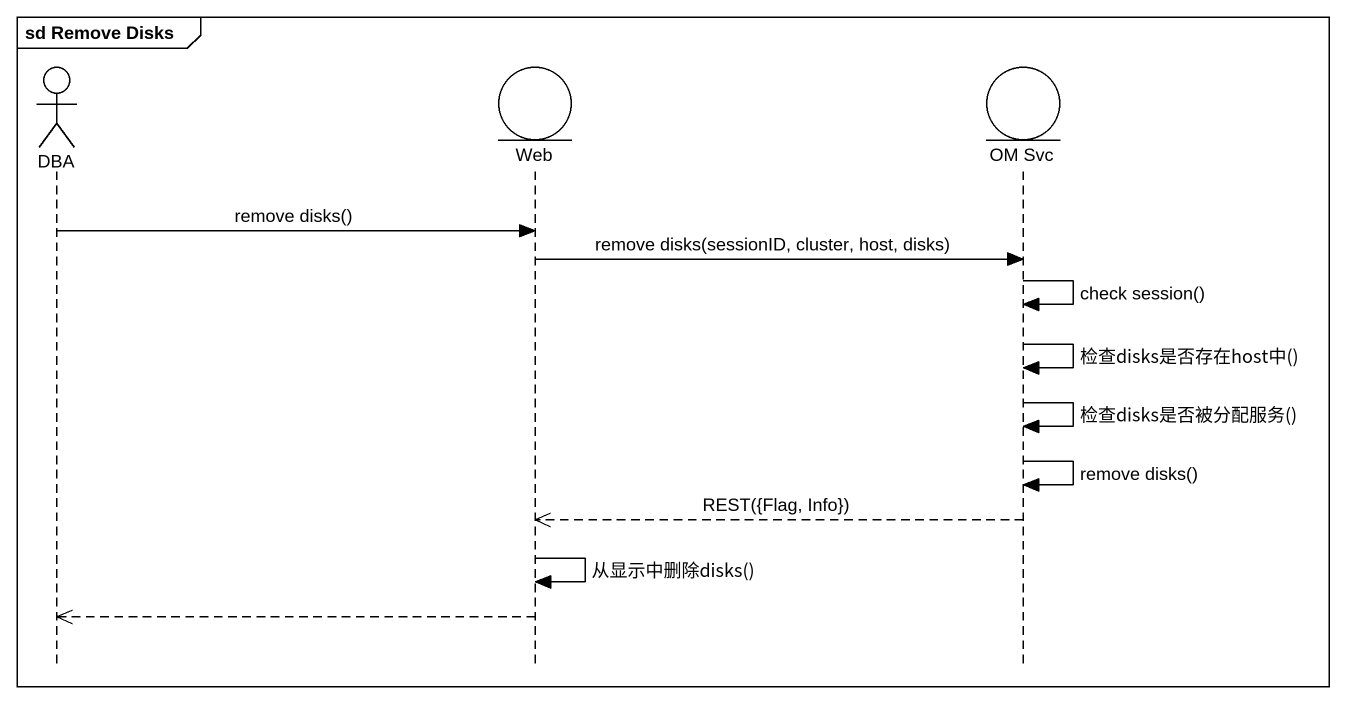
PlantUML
@startuml
mainframe sd Remove Disks
hide footbox
actor DBA
entity Web
entity "OM Svc" as OM_Svc

DBA -> Web : remove disks()
Web -> OM_Svc : remove disks(sessionID, cluster, host, disks)
OM_Svc -> OM_Svc : check session()
OM_Svc -> OM_Svc : 检查disks是否存在host中()
OM_Svc -> OM_Svc : 检查disks是否被分配服务()
OM_Svc -> OM_Svc : remove disks()
OM_Svc -->> Web : REST({Flag, Info})
Web -> Web : 从显示中删除disks()
Web -->> DBA
@enduml
